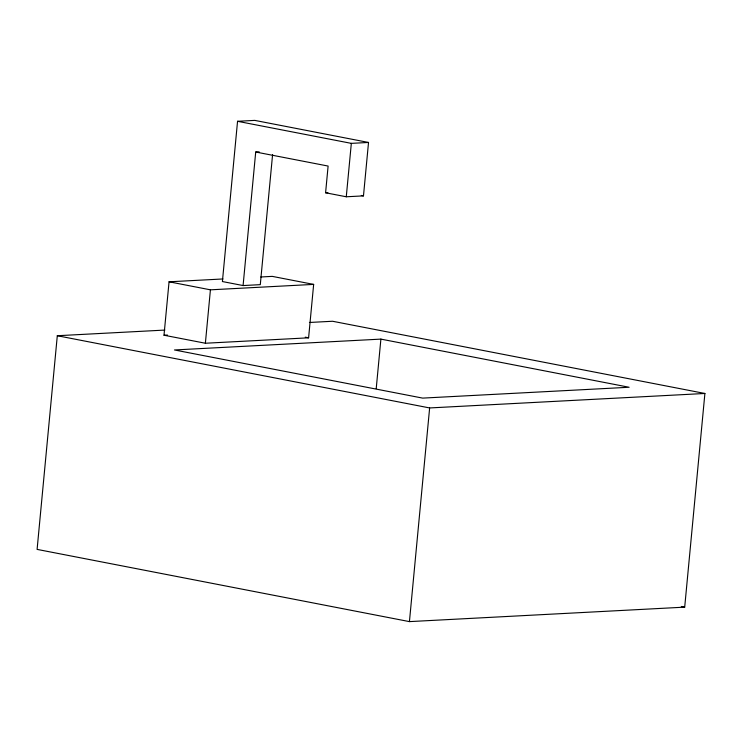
<?xml version="1.0" encoding="UTF-8"?>
<svg xmlns="http://www.w3.org/2000/svg" width="742" height="742" viewBox="0 0 742 742"><rect width="100%" height="100%" fill="white"/><g stroke="black" fill="none" stroke-linecap="round" stroke-linejoin="round"><path stroke-width="1.11" d="M164.863 330.069L57.301 335.727L37.1 549.395L409.436 621.611L684.699 607.142L704.9 393.473L332.564 321.258L309.433 322.473M260.813 276.979L272.277 276.376L313.653 284.399L308.598 337.814L205.376 343.24L164.001 335.217L169.055 281.802L222.962 278.964M205.376 343.24L210.422 289.825L313.653 284.399M243.088 285.559L255.712 152.017L328.112 166.06L325.59 192.772L346.273 196.778L363.478 195.879L368.524 142.455L254.756 120.39L237.551 121.298L222.405 281.543L243.088 285.559L260.294 284.65L272.592 154.568M346.273 196.778L351.328 143.364L368.524 142.455M376.222 388.613L380.896 339.113L629.123 387.259L422.671 398.111L174.444 349.964L380.896 339.113M409.436 621.611L429.637 407.942L704.9 393.473M255.712 152.017L259.153 151.832M325.59 192.772L327.881 192.651M164.001 335.217L167.442 335.041M237.551 121.298L351.328 143.364M361.298 195.452L363.478 195.879M169.055 281.802L210.422 289.825M305.25 337.165L308.598 337.814M57.301 335.727L429.637 407.942M681.295 606.474L684.699 607.142"/></g></svg>
